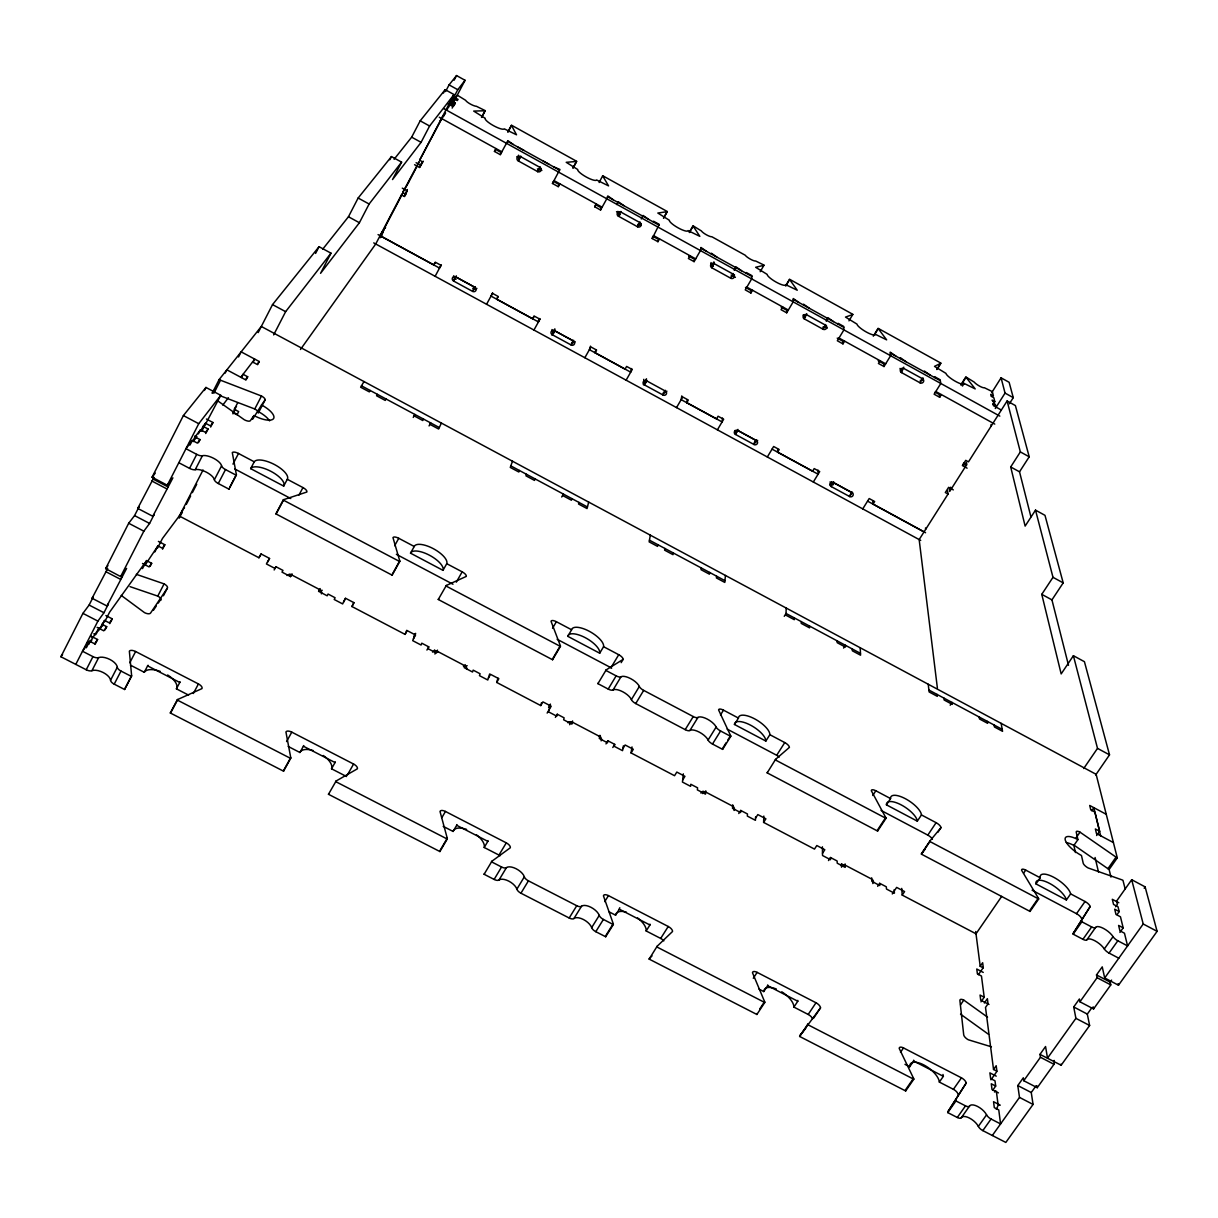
<?xml version="1.0" encoding="UTF-8"?>
<svg xmlns="http://www.w3.org/2000/svg" width="1218" height="1218" viewBox="0 0 1218 1218"><rect width="100%" height="100%" fill="white"/><g stroke="black" fill="none" stroke-linecap="round" stroke-linejoin="round"><path stroke-width="1.5" d="M806.742 313.696L804.306 318.872L823.079 329.241A2.436 2.345 -4.6 0 0 826.398 328.388A2.436 2.345 -4.6 0 0 825.515 325.191L825.5 324.536M804.337 315.462L804.306 318.903A2.436 2.36 -3 0 1 803.408 315.69A2.436 2.36 -3 0 1 806.742 314.807L825.515 325.16L823.079 329.241L823.018 326.987M801.261 621.576L801.246 623.403L809.544 627.864L809.544 626.022M803.56 305.048L803.575 304.211L809.178 308.154M794.349 617.876L794.319 619.703L786.006 615.242L786.173 608.026M798.871 302.46L793.268 298.517L793.177 301.866L786.706 312.798L781.058 309.692L782.672 306.951M786.706 312.798L786.782 310.255L781.164 307.149M822.5 853.3L824.814 849.738L816.806 845.536L814.492 849.098L763.61 822.409L763.838 816.06M813.32 482.008L819.699 471.579L814.187 468.58L812.589 471.183L777.602 452.137L777.723 449.137M755.586 816.943L755.434 820.338L747.35 816.09L747.456 813.974L740.727 810.442L738.778 813.533M740.727 810.442L740.605 812.558L732.52 808.326L732.734 804.961M733.997 810.472A3.487 3.136 5.2 0 0 732.673 806.179L732.718 805.403M754.125 442.834L754.003 444.509L756.363 440.596L737.864 430.487A2.39 2.269 4.8 0 0 734.606 431.339A2.39 2.269 4.8 0 0 735.505 434.445L754.003 444.509A2.39 2.269 3.4 0 0 757.261 443.672A2.39 2.269 3.4 0 0 756.363 440.566L756.408 439.835M746.223 273.334L746.299 272.527L751.948 275.664L751.658 278.892L745.249 289.884L750.912 293.005L751.125 290.539L745.492 287.418M705.785 790.832L705.481 794.151L697.366 789.888L697.564 787.802L690.789 784.255L690.591 786.341L682.445 782.063L683.344 773.856M734.835 430.548A2.39 2.269 4.8 0 0 735.779 431.492L735.489 434.461L737.956 429.391M725.426 575.444L724.801 582.432L716.428 577.941L716.595 576.19M702.649 793.557L702.862 791.228L704.537 792.111M709.622 572.445L709.439 574.196L701.05 569.689L701.248 567.953M741.503 270.731L735.946 266.803L734.256 270.35M722.518 418.063L722.091 421.93L681.166 399.656L681.791 395.88M733.236 273.517L733.175 274.126A2.451 2.375 5.3 0 1 734.104 277.369A2.451 2.375 5.3 0 1 730.77 278.252L711.83 267.793A2.451 2.375 8 0 1 710.886 264.534A2.451 2.375 8 0 1 714.205 263.651L733.175 274.126L730.77 278.252L730.922 277.049M673.28 552.957L673.021 554.677L664.602 550.155L664.876 548.45M716.945 257.15L711.403 253.222L711.282 253.999M714.372 262.601L711.83 267.793L713.9 261.87M682.689 779.977L684.942 776.338L676.812 772.075L674.559 775.714L631.061 752.937L632.02 746.923M717.402 429.832L723.659 419.266L718.087 416.236L716.534 418.885L686.754 402.701L687.211 399.854M657.857 544.69L657.583 546.395L649.148 541.873L650.321 535.159M706.547 251.38L700.989 247.467L700.457 250.573L694.093 261.642L688.398 258.49L689.982 255.719M623.357 745.858L622.55 750.669L614.359 746.375L614.709 744.365L607.889 740.788L605.985 743.924M694.093 261.642L694.534 259.282L688.855 256.145M607.889 740.788L607.523 742.782L599.317 738.489L599.926 735.307M665.439 390.308L663.003 394.997L644.322 384.842A2.406 2.299 12.8 0 1 643.363 381.691A2.406 2.299 12.8 0 1 646.621 380.838L665.317 391.024A2.406 2.299 11 0 1 666.261 394.16A2.406 2.299 11 0 1 663.003 394.997L663.14 394.297M663.201 393.947L663.536 392.196A2.39 2.284 11 0 0 666.87 391.161M572.582 720.965L571.897 724.116L563.66 719.792L564.101 717.828L557.25 714.235L555.362 717.387M646.773 380.153L644.322 384.842L644.931 382.056A2.39 2.284 12.8 0 1 643.728 380.442M569.689 724.71L570.329 721.756L572.034 722.655M557.25 714.235L556.793 716.184L548.542 711.86L550.414 704.095L548.557 707.247M631.594 368.536L630.711 372.175L589.39 349.673L590.486 346.14M657.933 241.697L658.496 239.398L652.802 236.246L652.209 238.53L657.933 241.697L659.501 238.911M497.949 678.167L496.685 682.43L540.762 705.587L541.492 702.695M588.69 502.09L587.046 508.576L578.535 504.024L578.976 502.395M653.366 221.981L653.564 221.234L659.273 224.386L652.209 238.53M571.897 498.604L571.455 500.217L562.944 495.665L563.401 494.051L561.696 497.005M648.615 219.347L643.104 215.449L641.323 218.966M640.059 222.041L637.547 226.761L618.409 216.195A2.466 2.406 24.2 0 1 617.419 212.922A2.466 2.406 24.2 0 1 620.738 212.023L639.907 222.574A2.466 2.406 20.8 0 1 640.866 225.878A2.466 2.406 20.8 0 1 637.547 226.776L638.415 223.777L641.262 225.36M626.113 380.183L632.233 369.496L626.615 366.435L625.078 369.115L595.054 352.733L595.846 350.068M489.651 673.965L487.794 680.009L479.481 675.655L480.075 673.767L473.163 670.128L472.538 672.016L464.21 667.647L465.215 664.663M535.022 478.826L534.504 480.41L525.963 475.827L526.481 474.259M623.814 205.629L618.318 201.731L616.765 204.533M620.921 211.475L618.409 216.195L619.383 213.257L616.521 211.688M573.389 340.933L554.525 330.672A2.421 2.314 22 0 0 551.267 331.524A2.421 2.314 22 0 0 552.256 334.706L571.12 344.983A2.421 2.314 20.1 0 0 574.378 344.115A2.421 2.314 20.1 0 0 573.389 340.933L573.617 340.279M463.419 666.079L463.525 665.728A3.517 3.197 16.7 0 0 467.149 665.667M519.37 470.437L518.822 472.005L510.266 467.423L512.504 461.211M613.293 199.813L607.812 195.931L606.777 198.793M600.55 210.014L601.342 207.836L595.602 204.67L594.795 206.832L600.55 210.014L606.792 198.778M437.49 650.123L436.409 653.076L428.051 648.692L428.751 646.849L421.793 643.195L421.078 645.038L412.704 640.653L415.597 633.345L413.785 636.557M554.525 330.672L554.814 329.85M434.917 654.066L435.953 651.265A3.517 3.212 18 0 1 434.506 649.91M551.998 329.545A2.406 2.314 22 0 0 553.216 332.103L552.256 334.737L554.51 330.687L573.389 340.964L571.12 344.998L572.003 342.334A2.406 2.299 20.1 0 0 575.14 341.649M89.005 643.759L89.477 642.693M353.829 602.56L351.941 606.534L405.092 634.395L406.736 630.315M497.903 296.72L496.731 299.202L532.768 318.827L533.804 316.269M558.255 186.658L559.214 184.557L553.444 181.375L552.47 183.461L558.255 186.658L559.793 183.842M441.403 423.072L438.617 429.01L429.984 424.382L430.7 422.905L429.056 425.919M345.379 598.282L342.654 603.93L334.219 599.5L335.087 597.734L328.068 594.049L327.185 595.8L318.72 591.369L320.167 588.583M492.605 292.822L491.021 296.111L538.447 321.933L539.787 318.522L537.991 321.75M553.825 166.912L559.915 169.439L552.47 183.461M423.514 419.053L422.783 420.53L414.135 415.886L414.881 414.424L413.237 417.439M549.014 164.263L543.228 161.065M89.614 642.419L99.252 627.955L98.232 630.285M451.726 104.154L452.198 103.149L451.376 104.185M537.595 171.571A2.482 2.406 36.2 0 0 540.929 170.657A2.482 2.406 36.2 0 0 539.894 167.338L520.558 156.62A2.497 2.406 38.4 0 0 517.224 157.564A2.497 2.406 38.4 0 0 518.259 160.898L537.595 171.571L538.995 168.845L541.873 170.429M540.153 166.836L537.61 171.555M336.122 780.997L328.479 794.288L439.896 851.549L447.234 839.035L335.635 781.591A5.451 2.603 28.7 0 1 336.122 780.997L357.392 768.817A5.344 2.512 28.8 0 0 353.585 764.036L291.787 732.14A5.374 2.527 27.9 0 0 285.925 731.942L290.737 757.626A5.466 2.603 27.9 0 1 290.615 758.403L283.55 771.177L170.307 712.972L177.189 700A5.527 2.619 26.3 0 1 177.767 699.467L201.975 688.612A5.435 2.527 26.5 0 0 198.427 683.937L135.624 651.523A5.481 2.543 25.6 0 0 129.352 651.143L131.62 675.701A5.572 2.634 25.5 0 1 131.422 676.432L124.617 689.495L114.203 684.151A5.557 2.634 25.3 0 1 110.549 680.268A11.145 5.314 25.1 0 0 103.241 672.549A11.145 5.314 25.1 0 0 91.929 670.692A5.572 2.649 24.9 0 1 86.234 669.763L60.9 656.746L82.931 613.37L89.112 605.057L93.314 596.774L92.066 598.266L106.956 605.985L108.448 603.915L103.956 612.73L97.897 621.104L75.79 664.389M122.044 577.317L105.646 568.639L128.682 523.253L134.574 515.595L139.187 506.505L137.725 508.393L152.798 516.28L154.214 514.392L149.586 523.451L143.846 531.17L120.704 576.464L126.611 568.41L106.956 605.985M152.798 516.28L172.895 477.852L167.308 485.236L152.067 477.212L183.385 415.566L205.964 387.446L220.762 395.317L204.715 425.63M92.066 598.266L107.702 568.456M137.725 508.393L153.986 477.38M204.411 390.491L205.964 387.446M212.45 392.683L219.133 379.574L261.307 326.47L1096.124 774.313L1117.287 857.868L1109.172 869.439A5.146 1.72 35.4 0 1 1107.923 868.693L1074.246 845.307M213.835 393.323L220.534 380.229L261.489 396.017A5.298 1.888 26.9 0 1 265.037 400.037L258.307 413.024M167.308 485.236L198.747 423.697L220.762 395.317M225.208 373.073L226.868 369.83L245.427 379.727L247.696 376.758L243.067 374.291L241.423 377.519M86.341 647.763L89.675 641.247L94.578 643.774L97.592 639.526L91.061 636.161M189.962 445.057L192.322 440.429L197.362 443.093L200.026 439.591L195.002 436.927L192.886 441.083M198.397 433.882L200.513 429.756L205.492 432.39L208.08 428.98L203.117 426.346L200.787 430.913M98.597 630.604L104.565 620.434L109.376 622.916L112.254 618.851L105.875 615.547M238.53 356.965L241.149 351.85L259.251 361.518L257.622 364.684M100.47 628.442L104.565 620.434M201.625 430.837L205.492 423.255L210.425 425.874L212.983 422.524L206.421 419.038M202.097 430.73L202.675 429.589M203.558 427.899L204.137 426.757M102.571 625.961L103.119 624.895M104.748 621.698L109.65 612.121L146.678 560.478L142.491 568.608M95.095 644.398L97.592 639.526M198.458 442.667L200.026 439.591M105.068 629.889L106.712 626.676L101.886 624.179M205.735 433.532L208.08 428.98M258.17 332.59L272.527 304.607L319.055 246.691L330.991 253.177L320.562 273.334L359.401 222.727L369.115 204.015L401.605 162.131L391.45 156.574L358.138 198.032L348.455 216.758L322.694 249.203M86.234 669.763L92.964 656.639A5.588 2.619 25 0 0 98.658 657.598A11.175 5.253 25.2 0 1 109.97 659.501A11.175 5.253 25.2 0 1 117.309 667.205A5.557 2.619 25.4 0 0 120.993 671.072L131.422 676.432M109.803 623.646L112.254 618.851M189.551 468.367L196.722 454.375A5.755 2.208 26.3 0 0 202.416 455.715A11.525 4.43 26.4 0 1 213.744 458.364A11.525 4.43 26.4 0 1 221.585 465.824A5.74 2.208 26.6 0 0 225.513 469.569L236.216 475.233L228.969 489.149L218.281 483.516A5.725 2.238 26.5 0 1 214.368 479.755A11.51 4.491 26.3 0 0 206.573 472.279A11.51 4.491 26.3 0 0 195.245 469.676A5.755 2.238 26.2 0 1 189.551 468.367L178.818 462.718M210.653 427.046L212.983 422.524M144.82 565.502L157.929 545.908L162.359 548.222L164.826 544.75L158.401 541.401M318.553 591.369L319.238 590.06A3.563 3.243 23.5 0 0 322.237 590.288M476.893 288.392A2.436 2.314 29.6 0 1 473.893 288.925L472.614 291.391L453.568 281.008A2.451 2.329 31.1 0 1 452.533 277.78A2.451 2.329 31.1 0 1 455.776 276.897L474.853 287.281A2.436 2.329 29.5 0 1 475.888 290.493A2.436 2.329 29.5 0 1 472.63 291.376L475.157 286.672M91.929 670.692L98.658 657.598M195.245 469.676L202.416 455.715M154.853 551.906L157.929 545.908M157.548 548.009L162.466 538.463L181.939 512.382M252.963 362.538L254.699 359.173L240.768 377.321M150.118 566.34L151.671 563.295L147.165 560.95M246.036 379.97L247.696 376.758M203.056 469.996L179.335 516.021L258.947 557.768L261.215 553.962M237.008 414.805L238.667 411.593L234.328 409.294L237.738 402.686M162.527 549.227L164.826 544.75M180.98 513.448L182.106 511.271M182.243 511.027L183.355 509.322M315.584 253.42L319.055 246.691M179.213 518.137L182.411 511.956M186.293 504.419L190.632 496M192.368 492.635L196.707 484.216M232.958 413.876L235.5 408.944L233.338 411.851M273.654 334.904L285.636 311.656L330.991 253.177M110.549 680.268L117.309 667.205M214.368 479.755L221.585 465.824M161.187 599.972A5.131 2.269 25.8 0 0 157.761 596.104L164.095 583.879L136.325 574.333M258.383 412.278A5.283 1.903 26.9 0 0 254.76 408.989L261.489 396.017M114.203 684.151L120.993 671.072M218.281 483.516L225.513 469.569M252.263 418.87L253.983 415.566A17.905 6.44 26.9 0 0 273.517 418.657A17.905 6.44 26.9 0 0 261.535 404.97L265.037 400.037M252.72 419.129L261.535 404.97M163.41 595.769L167.384 588.111A5.146 2.238 25.9 0 0 164.095 583.879M389.806 159.741L391.45 156.574M129.778 662.775L135.624 651.523M232.973 464.119L238.5 453.477L254.242 461.805A18.712 7.095 27.1 0 1 274.613 464.606A18.712 7.095 27.1 0 1 287.296 479.298L302.962 487.581A5.603 2.131 27.4 0 1 306.814 492.042L283.764 499.624A5.709 2.208 27.3 0 0 283.215 500.05L275.892 513.874L392.135 575.17L399.687 561.544A5.648 2.208 28.5 0 0 399.732 560.859L392.972 537.625A5.542 2.116 28.5 0 1 398.758 538.295L414.242 546.486A18.407 7.034 28.8 0 1 433.166 548.587A18.407 7.034 28.8 0 1 446.747 563.69L462.155 571.836A5.511 2.116 29.2 0 1 466.281 576.418L446.321 585.462A5.618 2.192 29.1 0 0 445.895 585.949L560.402 646.423L552.576 659.745L438.267 599.484L446.321 585.462M394.099 159.284L411.669 137.162L420.18 120.826L445.194 89.675L454.009 94.562L419.616 160.213L422.539 161.811L419.571 167.46L414.577 164.719M131.62 675.701L124.83 688.749A5.557 2.649 25.4 0 1 124.617 689.495M229.928 486.956L236.368 474.594L232.288 452.594A5.648 2.131 26.7 0 1 238.5 453.477M401.605 162.131L392.516 179.564L421.078 142.339L429.604 126.017L454.009 94.562M443.443 93.04L445.194 89.675M445.575 91.533L449.061 84.879L456.537 75.562L465.063 80.297L454.223 100.972M130.478 665.165L144.257 672.275L147.606 665.865A18.118 8.45 26 0 1 148.078 665.256M287.296 479.298L283.703 486.104L250.664 468.641L254.242 461.805M454.131 80.175L456.537 75.562M401.453 194.895L404.361 196.479L405.883 194.362L402.991 192.779L401.453 194.895L375.738 243.981L300.45 349.505M381.158 234.206L382.604 231.435L381.523 232.942M404.955 188.775L402.914 192.094L419.129 161.705L417.728 164.932M405.229 188.242L407.345 184.771M442.408 117.263L439.972 121.358M381.706 233.43L402.991 192.779M407.528 184.42L408.624 182.319M408.806 181.969L415.901 168.434M416.449 167.384L417.18 165.983M380.595 237.008L380.244 237.693L380.792 236.916M382.391 233.582L383.107 232.227M383.563 230.796L384.279 229.426M384.827 228.39L385.512 227.385L385.253 228.116M443.504 116.395L443.961 115.512M444.737 114.599L445.605 112.939M448.194 107.976L457.77 89.706L465.063 80.297M450.995 104.23L454.344 98.993L457.207 100.576L458.075 99.419L455.227 97.836L451.711 104.55M452.868 101.794L454.344 98.993M404.711 194.636L407.375 189.536M420.621 165.069L422.418 161.659M404.361 196.479L407.284 190.891L402.305 188.166M419.571 167.46L423.27 161.218M452.152 108.097L453.629 105.266L450.751 103.667L451.574 102.586M453.872 105.829L455.349 103.012L452.472 101.414M188.592 695.113L176.412 688.84L179.777 682.461A18.118 8.45 26 0 0 180.112 681.775M481.506 117.415L485.023 110.762L473.695 111.082L485.206 118.283A10.901 2.421 28.8 0 0 493.412 125.606A10.901 2.421 28.8 0 0 504.267 128.834L516.523 134.802L511.499 125.424L507.952 132.062M481.734 117.309L485.251 110.655L476.345 106.255A6.486 1.416 28.6 0 1 470.437 104.078A6.486 1.416 28.6 0 1 465.657 100.333L457.283 95.156L455.227 97.836M177.767 699.467L170.901 712.423A5.527 2.649 26.2 0 0 170.307 712.972M283.764 499.624L276.425 513.448A5.694 2.238 27.2 0 0 275.892 513.874M98.064 630.589L97.501 631.64M258.947 557.768L261.002 553.916L269.498 558.377L267.442 562.214M193.342 693.499L198.427 683.937M298.943 495.132L302.962 487.581M383.046 231.572L380.092 235.683L433.806 264.93L435.268 262.19L441.007 265.311L435.13 276.288M494.447 151.428L495.65 149.464L501.451 152.661L500.263 154.64L494.447 151.428L495.97 148.581M507.936 131.818L511.484 125.195L576.723 161.339L573.13 167.917M274.157 569.978L275.907 566.69L282.972 570.405L282.013 572.125L290.493 576.571L292.016 573.815M500.263 154.64L507.906 140.664L513.326 144.516M456.369 275.847L453.568 281.023L454.908 278.587A2.436 2.314 31.2 0 1 453.705 275.77M486.561 304.272L492.514 293.371L498.223 296.476L496.731 299.202M572.932 168.038L576.525 161.461L566.218 162.314L577.728 169.515A10.795 2.406 29.3 0 0 586.239 176.991A10.795 2.406 29.3 0 0 596.607 179.959L608.558 185.882L602.743 175.986M343.537 602.118L345.623 598.312L354.042 602.727L351.941 606.534M290.523 576.662L291.224 575.383A3.563 3.243 24.8 0 1 289.96 574.302M286.58 741.579L291.787 732.14M394.647 545.74L398.758 538.295M599.134 182.533L602.697 175.727L667.312 211.536L663.643 218.022M520.832 156.148L518.274 160.867L519.751 158.203L516.858 156.62M532.768 318.827L534.276 316.117L539.955 319.207L533.941 330.048M594.795 206.832L596.348 204.03M290.737 757.626L283.657 770.4A5.466 2.634 27.8 0 1 283.55 771.177M399.732 560.859L392.196 574.47A5.633 2.223 28.5 0 1 392.135 575.17M386.06 398.971L385.253 400.418L376.575 395.759L377.397 394.327M523.953 150.393L518.152 147.195M537.671 322.587L539.467 319.36M288.194 746.451L299.902 752.496L303.389 746.223A17.828 8.389 28.3 0 1 303.769 745.568M446.747 563.69L443.002 570.344L410.527 553.17L414.242 546.486M551.708 334.813L554.875 328.845M405.092 634.395L407.208 630.62L415.566 635.02L413.45 638.78M346.536 776.521L331.54 768.802L335.041 762.544A17.828 8.389 28.3 0 0 335.285 761.813M347.404 774.968L353.585 764.036M456.308 582.174L462.155 571.836M663.475 218.159L667.144 211.673L657.827 213.043L669.352 220.245A10.703 2.39 29.9 0 0 678.152 227.873A10.703 2.39 29.9 0 0 688.048 230.598L699.832 236.338L693.118 226.061L689.434 232.531M584.838 357.727L590.928 346.978L596.576 350.053L595.054 352.733M426.924 650.062L428.751 646.849M1118.794 958.216L1109.065 953.085A5.572 1.994 36.2 0 1 1104.3 948.959A11.16 4.019 36.1 0 0 1094.799 940.722A11.16 4.019 36.1 0 0 1086.898 939.778A5.572 2.01 36 0 1 1082.924 939.306L1073.165 934.16A5.572 2.025 36 0 1 1073.195 933.475L1090.171 906.527A5.481 1.918 35.7 0 0 1085.04 901.503L1070.637 893.875A18.209 6.425 35.4 0 0 1053.737 877.28A18.209 6.425 35.4 0 0 1040.218 877.782L1025.723 870.109A5.466 1.949 35.2 0 0 1021.597 870.246L1038.345 898.108A5.572 2.01 35.4 0 1 1038.68 898.975L1030.047 911.429L921.432 854.168A5.542 2.086 34.6 0 1 921.554 853.544L930.004 840.892L941.012 827.601A5.451 1.979 34.3 0 0 936.109 822.683L921.463 814.933A18.118 6.623 34 0 0 905.339 798.688A18.118 6.623 34 0 0 890.556 798.566L875.833 790.771A5.451 2.01 33.7 0 0 871.312 790.726L885.73 817.522A5.542 2.071 34 0 1 885.988 818.344L877.599 831.072L767.188 772.867A5.527 2.131 32.9 0 1 767.401 772.273M689.358 232.257L693.042 225.787L701.401 230.948A6.334 1.401 30 0 0 706.455 234.83A6.334 1.401 30 0 0 711.83 236.734L745.249 255.247A6.318 1.385 30.3 0 0 750.334 259.129A6.318 1.385 30.3 0 0 755.632 260.987L764.051 265.128L760.184 271.705M1073.195 933.475L1090.171 906.527M275.907 566.69L274.933 568.41L266.422 563.949L269.604 558.514M643.759 383.518L646.499 378.752M643.393 384.705L644.931 382.056L646.088 382.696M488.388 678.091L490.549 674.361L498.847 678.7L496.685 682.43M96.892 632.721L96.146 633.954M370.165 390.445L369.328 391.876L360.635 387.217L364.015 381.554M441.388 264.93L439.531 268.082L378.067 234.602M676.523 407.604L682.719 396.992L688.307 400.037L686.754 402.701M441.86 817.628L445.453 811.462L506.277 842.856A5.298 2.466 31.1 0 1 510.327 847.758L491.92 861.217A5.39 2.558 31.2 0 0 491.524 861.842L501.557 867.003A5.374 2.543 31.2 0 0 506.46 867.597A10.779 5.116 31.4 0 1 516.219 868.784A10.779 5.116 31.4 0 1 524.349 876.808A5.374 2.543 31.6 0 0 528.429 880.842L576.753 905.72A5.374 2.527 32.4 0 0 581.519 906.253A10.764 5.055 32.6 0 1 590.989 907.303A10.764 5.055 32.6 0 1 599.256 915.388A5.359 2.512 32.7 0 0 603.397 919.438L613.324 924.553L605.696 936.764L595.785 931.679A5.359 2.543 32.8 0 1 591.659 927.614A10.734 5.116 32.6 0 0 583.437 919.514A10.734 5.116 32.6 0 0 573.952 918.509A5.359 2.543 32.4 0 1 569.187 918.007L520.939 893.205A5.359 2.558 31.6 0 1 516.874 889.17A10.764 5.161 31.5 0 0 508.789 881.132A10.764 5.161 31.5 0 0 499.03 879.99A5.374 2.573 31.2 0 1 494.127 879.426L484.109 874.265L491.92 861.217M552.546 628.26L556.382 621.713L571.607 629.767A18.209 6.927 30.6 0 1 589.147 631.213A18.209 6.927 30.6 0 1 603.58 646.697L618.729 654.705A5.466 2.086 31 0 1 623.114 659.395L621.165 662.653M750.912 293.005L752.511 290.265M445.453 811.462A5.314 2.482 30.2 0 0 440.002 811.462L447.25 838.212L439.911 850.712A5.39 2.603 30.3 0 1 439.896 851.549M556.382 621.713A5.481 2.101 30.3 0 0 551.023 621.256L560.356 645.692L552.53 658.999A5.572 2.192 30.4 0 1 552.576 659.745M443.185 826.337L453.081 831.437L456.689 825.286A17.631 8.282 30.7 0 1 456.963 824.601M603.58 646.697L599.698 653.213L567.755 636.314L571.607 629.767M785.762 285.636L789.523 279.242L852.874 314.351L848.961 320.852M785.869 285.925L789.629 279.531L797.242 290.234L785.686 284.647A10.642 2.375 30.5 0 1 776.292 282.195A10.642 2.375 30.5 0 1 767.173 274.4L755.662 267.29L763.93 265.296M540.762 705.587L542.939 701.888L551.191 706.212L547.141 713.078M1036.092 1085.74L1031.25 1092.516L1033.062 1104.421L1005.824 1142.438L982.819 1130.609A5.405 2.36 37.8 0 1 978.343 1126.406A10.84 4.765 37.7 0 0 969.406 1118.033A10.84 4.765 37.7 0 0 961.352 1117.667A5.405 2.375 37.6 0 1 957.302 1117.485L947.756 1112.597A5.405 2.39 37.5 0 1 947.863 1111.821L966.209 1083.03A5.329 2.284 37.2 0 0 961.444 1077.839L903.512 1047.937A5.314 2.314 36.5 0 0 899.219 1048.454L913.53 1078.295A5.405 2.39 36.8 0 1 913.789 1079.239L905.674 1090.963L799.647 1036.457A5.374 2.466 35.7 0 1 799.845 1035.742L820.521 1007.849A5.283 2.36 35.4 0 0 815.999 1002.764L757.139 972.375A5.283 2.39 34.7 0 0 752.48 972.74L764.584 1001.607A5.374 2.466 35 0 1 764.752 1002.505L756.88 1014.472L649.148 959.099A5.359 2.527 33.7 0 1 649.438 958.414L652.026 955.917M500.065 855.736A5.283 2.497 31.1 0 0 498.969 855.082L484.216 847.484L487.839 841.364A17.631 8.282 30.7 0 0 487.976 840.587M947.863 1111.821L966.209 1083.03M433.806 264.93L435.222 262.57M767.188 772.867L775.592 759.347L789.416 747.38A5.451 2.04 32.8 0 0 784.757 742.569L769.867 734.698A18.118 6.79 32.4 0 0 754.536 718.803A18.118 6.79 32.4 0 0 738.443 718.072L723.492 710.155A5.451 2.055 32.1 0 0 718.574 709.911L730.587 735.596A5.542 2.131 32.3 0 1 730.739 736.372L722.624 749.375L712.484 744.031A5.527 2.147 32.3 0 1 708.084 740.057A11.069 4.324 32.1 0 0 699.315 732.14A11.069 4.324 32.1 0 0 689.921 730.48A5.527 2.162 32 0 1 685.201 729.643L635.72 703.562A5.542 2.162 31.4 0 1 631.396 699.619A11.099 4.37 31.2 0 0 622.779 691.778A11.099 4.37 31.2 0 0 613.08 689.967A5.542 2.177 31.1 0 1 608.208 689.068L597.931 683.648L606.168 669.885L623.114 659.395M498.969 855.082L506.277 842.856M557.128 639.267L610.964 667.708L618.729 654.705M826.276 321.217L827.875 317.654L833.508 321.613M494.127 879.426L501.557 867.003M608.208 689.068L616.141 675.853A5.557 2.147 31.1 0 0 620.997 676.782A11.129 4.309 31.2 0 1 630.68 678.639A11.129 4.309 31.2 0 1 639.343 686.465A5.542 2.147 31.4 0 0 643.683 690.393L693.255 716.565A5.542 2.131 31.9 0 0 697.975 717.432A11.099 4.263 32.1 0 1 707.354 719.138A11.099 4.263 32.1 0 1 716.154 727.039A5.542 2.116 32.2 0 0 720.584 730.998L730.739 736.372M499.03 879.99L506.46 867.597M613.08 689.967L620.997 676.782M767.325 456.994L773.643 446.504L779.185 449.518L777.602 452.137M843.907 329.895L837.345 340.766L842.963 343.872L844.592 341.162M516.874 889.17L524.349 876.808M631.396 699.619L639.343 686.465M520.939 893.205L528.429 880.842M635.72 703.562L643.683 690.393M612.806 747.502L614.709 744.365M873.306 336.198L878.102 328.327L940.859 363.086L936.977 369.343M622.9 748.659L625.123 744.99L633.299 749.283L631.061 752.937M874.402 334.935L878.239 328.632L886.643 339.852L875.316 334.28A10.597 2.345 31 0 1 866.394 332.057A10.597 2.345 31 0 1 856.985 324.125L845.505 317.076L852.783 314.518M880.066 360.756L878.422 363.451L884.009 366.527L890.617 355.717L890.206 352.139L895.885 356.113M829.762 484.764L831.666 481.658M833.675 481.704L831.3 486.606L849.631 496.548A2.39 2.238 -2.5 0 0 852.889 495.726A2.39 2.238 -2.5 0 0 852.037 492.666L851.991 491.874M569.187 918.007L576.753 905.72M685.201 729.643L693.255 716.565M573.952 918.509L581.519 906.253M689.921 730.48L697.975 717.432M830.082 481.871A2.375 2.238 -1.6 0 0 831.224 483.455L831.3 486.606A2.39 2.253 -1.5 0 1 830.448 483.516A2.39 2.253 -1.5 0 1 833.706 482.678L852.037 492.666L849.616 496.563L849.555 495.163M604.722 901.64L608.467 895.626L668.24 926.487A5.283 2.421 33.5 0 1 672.549 931.481L657.126 946.279L649.148 959.099M720.508 714.951L723.492 710.155M936.901 369.541L940.783 363.284L934.495 366.374L945.944 373.378A10.566 2.314 31.5 0 0 955.612 381.447A10.566 2.314 31.5 0 0 964.093 383.426L975.207 388.923L966.011 377.26L961.139 385.055M784.255 616.323L786.036 613.461L860.471 653.366M591.659 927.614L599.256 915.388M708.084 740.057L716.154 727.039M595.785 931.679L603.397 919.438M712.484 744.031L720.584 730.998M862.74 508.896L869.18 498.543L874.661 501.527L873.062 504.115L924.051 531.87M609.091 911.84L615.562 915.19L619.307 909.176A17.554 8.1 33 0 1 619.795 907.745M769.867 734.698L765.848 741.062L734.454 724.466L738.443 718.072M934.769 377.626L934.617 376.697L940.144 379.757L940.814 383.472L934.13 394.206L939.687 397.281L941.347 394.602M608.467 895.626A5.283 2.436 32.6 0 0 603.428 895.809L613.233 923.686L605.62 935.896A5.359 2.543 32.9 0 1 605.696 936.764M726.08 742.813L722.487 748.598A5.542 2.147 32.3 0 1 722.624 749.375M727.892 739.92L730.587 735.596M960.972 384.721L965.844 376.941L974.187 382.087A6.273 1.355 31.6 0 0 979.531 386.106A6.273 1.355 31.6 0 0 984.311 387.705L992.365 391.633L993.401 395.911L990.706 394.419L991.147 396.261L993.858 397.768L994.801 401.651L993.142 404.269M962.448 386.06L964.093 383.426M663.825 940.875A5.268 2.436 33.5 0 0 660.674 938.439L646.164 930.963L649.94 924.98A17.554 8.1 33 0 0 649.97 924.158M991.635 392.775L1001.074 377.824L1009.128 382.3L1013.269 397.647L1009.357 403.813M843.572 648.083L845.368 645.236L845.444 647.093L837.162 642.662L837.116 640.805M995.289 408.517L1005.048 393.094L1001.074 377.824M660.674 938.439L668.24 926.487M727.116 729.08L776.703 755.282L784.757 742.569M963.347 464.621L964.382 462.992L964.763 465.032L966.422 462.429L966.818 464.469L949.705 491.433L949.37 489.331L950.695 487.215M947.543 490.869L948.061 494.021L919.164 539.589L937.403 688.216M1030.93 516.874L1019.527 471.823L1029.21 456.796L1015.401 405.579L1007.103 400.981L968.477 461.85L965.737 460.343L962.403 465.581L967.107 468.169M755.541 818.176L757.824 814.583L765.894 818.816L763.61 822.409M1068.506 665.317L1051.941 599.88L1063.192 582.874L1044.983 515.336L1035.513 510.129L1025.13 526.1L1010.696 466.966L1020.349 451.908L1007.103 400.981M828.499 860.563L830.493 857.518L837.147 861.004L837.208 863.197L845.201 867.399L845.094 863.897M753.287 978.282L757.139 972.375M872.758 795.476L875.833 790.771M950.177 705.222L952.019 702.421L952.293 704.369L944.117 699.985L943.859 698.036M758.997 989.107L763.777 991.574L767.644 985.697A17.57 7.917 35.1 0 1 767.721 984.905M921.463 814.933L917.321 821.16L886.43 804.839L890.556 798.566M759.667 1009.083L764.584 1001.607M885.73 817.522L877.371 830.234A5.542 2.101 34 0 1 877.599 831.072M1095.667 774.983L1109.522 754.84L1084.431 661.694L1073.393 655.71L1061.167 673.919L1041.771 594.338L1052.991 577.317L1035.513 510.129M812.558 1018.827A5.283 2.375 35.5 0 0 808.189 1014.457L793.908 1007.103L797.79 1001.242A17.57 7.917 35.1 0 0 797.744 1000.389M877.676 886.339L879.685 883.324L886.308 886.795L886.46 889.033L894.423 893.205L894.179 889.642M808.189 1014.457L815.999 1002.764M932.409 839.217A5.435 2.01 34.4 0 0 927.811 835.122L936.109 822.683M892.261 893.951L896.631 887.404L904.578 891.576L902.218 895.093L976.014 933.795L1001.729 896.341M799.647 1036.457L807.58 1024.566A5.39 2.436 35.7 0 1 807.778 1023.851M921.432 854.168L929.882 841.516A5.557 2.055 34.5 0 1 930.004 840.892M813.67 1018.096L820.521 1007.849M937.89 832.275L941.012 827.601M153.422 610.264L156.315 605.97M158.233 603.108L160.167 600.246M167.384 588.111L150.53 613.096A5.283 2.36 25.7 0 1 144.516 612.639L121.221 595.404M1083.685 768.543L1097.509 748.37L1073.393 655.71M900.528 1052.276L903.512 1047.937M1023.622 873.184L1025.723 870.109M904.974 1064.349L909.679 1066.77L913.667 1061.015A17.661 7.689 36.8 0 1 913.667 1060.193M1070.637 893.875L1066.374 899.98L1035.97 883.903L1040.218 877.782M983.215 967.853L980.201 966.285L982.652 962.722L983.291 967.579L978.374 974.689M1091.739 810.731L1093.81 807.732L1100.676 835.868M960.545 1004.804L963.788 1000.115L987.554 1017.182M1076.012 837.969L1080.016 832.168L1116.038 857.122A5.146 1.705 35.3 0 0 1117.287 857.868M1075.433 852.539L1073.88 845.444L1077.915 839.613L1076.255 832.214A5.131 1.705 35 0 1 1080.016 832.168M913.53 1078.295L905.416 1090.003A5.39 2.421 36.9 0 1 905.674 1090.963M1038.345 898.108L1029.728 910.562A5.557 2.04 35.5 0 1 1030.047 911.429M980.977 1001.866L984.205 997.222L981.464 976.029L977.399 973.898L976.775 969.026L983.246 972.406M1096.611 835.518L1099.595 831.224L1094.921 812.101L1090.78 809.879L1089.714 805.463L1106.248 814.309M984.357 1003.023L987.372 998.684L988.057 1003.799L985.514 1007.438L993.538 1069.48L996.796 1071.17M958.14 1094.51A5.314 2.314 37.3 0 0 953.405 1089.318L939.352 1082.071L943.356 1076.331A17.661 7.689 36.8 0 0 942.945 1074.459M953.405 1089.318L961.444 1077.839M1081.614 918.722A5.466 1.949 35.8 0 0 1076.514 913.683L1085.04 901.503M1107.923 868.693L1116.038 857.122M947.756 1112.597L955.947 1100.95A5.42 2.36 37.4 0 1 956.039 1100.189M1073.165 934.16L1081.858 921.782A5.588 1.994 35.9 0 1 1081.889 921.112M957.302 1117.485L965.493 1105.868A5.405 2.36 37.4 0 0 969.543 1106.066A10.855 4.72 37.6 0 1 977.597 1106.462A10.855 4.72 37.6 0 1 986.565 1114.835A5.42 2.345 37.7 0 0 991.056 1119.022L1000.572 1123.925L998.775 1109.933L994.299 1107.634L993.553 1101.727L1000.024 1105.061M1082.924 939.306L1091.648 926.944A5.572 1.979 35.9 0 0 1095.606 927.446A11.19 3.974 36 0 1 1103.508 928.436A11.19 3.974 36 0 1 1113.039 936.642A5.588 1.964 36.1 0 0 1117.835 940.768L1127.579 945.914L1124.473 933.216L1119.905 930.796L1118.611 925.436L1123.163 927.857L1119.921 932.425M993.538 1069.48L996.187 1065.72L996.933 1071.353L990.95 1079.833M961.352 1117.667L969.543 1106.066M1086.898 939.778L1095.606 927.446M1111.592 980.109L1110.161 982.119L1110.786 984.905L1093.581 1008.946L1079.94 1001.805L1097.098 977.704L1096.505 974.933L1102.244 966.879L1104.696 977.978L1118.489 985.225L1157.1 931.344L1145.103 886.856L1131.689 879.716L1116.586 901.107L1117.363 904.304L1115.597 906.801M992.67 1090.323L995.685 1086.06L994.999 1080.808L990.63 1078.554L989.899 1072.875L996.248 1076.149M1117.058 914.596L1119.19 911.582L1118.033 906.816L1113.556 904.441L1112.308 899.295L1118.809 902.736M106.712 626.676L103.774 630.817L97.105 627.377M151.671 563.295L149.114 566.918L142.521 563.477M1144.159 888.196L1145.103 886.856M978.343 1126.406L986.565 1114.835M1104.3 948.959L1113.039 936.642M381.31 236.201L382.269 234.83M253.983 415.566L250.329 420.697A5.451 1.979 26.8 0 1 244.346 419.784L217.87 400.95M982.819 1130.609L991.056 1119.022M1109.065 953.085L1117.835 940.768M992.32 1135.496L1019.496 1097.403L1017.791 1085.558L1023.318 1077.793L1023.744 1080.716L1037.249 1087.704L1053.996 1064.304L1054.194 1060.421M1023.744 1080.716L1040.446 1057.27L1039.974 1054.377L1045.562 1046.521L1047.51 1058.138L1075.905 1018.339L1073.713 1006.966L1079.392 999.004L1079.94 1001.805M1104.696 977.978L1143.215 923.99L1131.689 879.716M90.208 642.343L91.822 640.074M1039.974 1054.377L1061.152 1065.232L1089.623 1025.495L1087.309 1014.092L1091.937 1007.621M183.933 508.53L184.512 507.723M89.675 641.247L82.504 651.249L92.964 656.639M60.9 656.746L62.56 654.477M234.328 409.294L236.475 406.401M419.616 160.213L442.88 116.639L441.479 118.481M105.646 568.639L106.499 567.512M106.788 567.131L107.915 565.624M259.251 361.518L257.089 364.38L252.552 361.944M453.629 105.266L452.731 106.453L447.767 103.713M455.349 103.012L454.451 104.185L450.021 101.977M222.803 405.092L228.421 397.707M443.169 116.273L443.931 115.284M192.322 440.429L185.973 448.696L196.722 454.375M195.002 436.927L200.513 429.756M203.117 426.346L205.492 423.255M193.175 441.632L195.885 438.069M152.067 477.212L153.955 474.807M154.229 474.457L155.295 473.086M212.069 393.17L215.54 388.786M799.845 1035.742L805.677 1028.388M921.554 853.544L924.888 849.494M991.406 1046.81L968.31 1039.776A5.131 2.131 36.7 0 1 963.712 1034.828L959.891 1000.511A4.994 2.04 36.2 0 1 963.788 1000.115M130.022 586.634L157.761 596.104M221.554 396.276L254.76 408.989M177.189 700L290.615 758.403M764.752 1002.505L656.837 946.949A5.374 2.497 33.6 0 1 657.126 946.279M807.58 1024.566L913.789 1079.239M955.947 1100.95L965.493 1105.868M82.931 613.37L97.897 621.104M1019.496 1097.403L1033.062 1104.421M995.685 1086.06L991.285 1083.792L992.015 1089.562L998.425 1092.866M93.816 633.817L95.628 634.761M90.68 636.329L92.507 637.273M994.497 1092.028A3.898 1.325 -65.1 0 1 996.431 1091.846L998.044 1104.376L999.719 1105.244M147.606 665.865L179.777 682.461M303.389 746.223L335.041 762.544M456.689 825.286L487.839 841.364M619.307 909.176L649.94 924.98M767.644 985.697L797.79 1001.242M913.667 1061.015L943.356 1076.331M87.346 642.83L89.188 643.774M89.112 605.057L103.956 612.73M1017.791 1085.558L1031.25 1092.516M984.205 997.222L980.064 995.076L980.718 1000.145L989.001 1004.469M105.631 571.577L120.582 579.342M1040.446 1057.27L1053.996 1064.304M134.574 515.595L149.586 523.451M1073.713 1006.966L1087.309 1014.092M128.682 523.253L143.846 531.17M1075.905 1018.339L1089.623 1025.495M153.118 479.1L168.206 487.017M1096.505 974.933L1110.161 982.119M151.687 480.927L166.805 488.875M1097.098 977.704L1110.786 984.905M732.673 806.179L705.679 792.035A3.487 3.136 6.2 0 0 700.944 793.146M435.953 651.265L437.673 652.163M841.486 863.912L843.145 864.78M183.385 415.566L198.747 423.697M1143.215 923.99L1157.1 931.344M1119.19 911.582L1114.698 909.191L1115.962 914.413L1120.469 916.804L1123.163 927.857M195.093 435.709L196.966 436.699M189.384 443.154L190.312 443.641M234.693 468.915L290.782 498.543M396.368 554.327L452.989 584.244M881.01 810.381L927.811 835.122M1032.088 890.206L1076.514 913.683M283.215 500.05L399.687 561.544M616.141 675.853L605.848 670.418A5.572 2.162 31 0 1 606.168 669.885M885.988 818.344L775.379 759.941A5.542 2.116 32.9 0 1 775.592 759.347M929.882 841.516L1038.68 898.975M1081.858 921.782L1091.648 926.944M233.049 412.735L236.185 414.394M1099.595 831.224L1095.378 828.971L1096.474 833.554L1113.419 842.582M361.472 385.817L439.302 427.548M510.814 465.885L587.441 506.977M649.438 540.183L724.954 580.666M928.862 690.027L1002.17 729.338M272.527 304.607L285.636 311.656M1097.509 748.37L1109.522 754.84M348.455 216.758L359.401 222.727M1041.771 594.338L1051.941 599.88M455.776 276.928L474.837 287.311M737.849 430.517L756.363 440.596M772.06 449.137L818.1 474.213L818.054 470.102M833.691 482.709L852.021 492.681M867.566 501.146L925.573 532.738M454.908 278.587L456.095 279.242M472.706 288.27L473.893 288.925M553.216 332.103L554.388 332.742M735.779 431.492L736.936 432.116M831.224 483.455L833.508 484.703M373.728 242.9L920.701 540.411M358.138 198.032L369.115 204.015M1052.991 577.317L1063.192 582.874M953.313 489.895L948.624 487.337L945.32 492.529L948.061 494.021M411.669 137.162L421.078 142.339M1010.696 466.966L1019.527 471.823M416.084 162.71L421.063 165.435M963.408 463.373L966.529 465.093M994.801 401.651L992.091 400.143L995.685 405.259L992.959 403.752L993.416 405.64L1001.226 409.964M448.62 104.794L449.701 105.387M507.51 141.334L559.58 170.124M607.538 196.661L659.075 225.163M700.852 248.244L751.887 276.456M793.238 299.369L843.754 327.307M890.297 353.053L940.296 380.701M446.412 109.011L447.478 109.62M443.778 108.646L999.826 416.114M731.165 275.04L735.398 277.369M824.403 326.561L827.205 328.099M537.427 168.876L538.63 169.546A2.482 2.406 36.4 0 0 541.371 169.317M620.312 214.672L619.125 214.018A2.451 2.39 24.3 0 1 617.907 211.353M713.367 266.057L712.195 265.402A2.436 2.375 8 0 1 711.068 262.555M805.479 316.984L804.322 316.33A2.436 2.345 -3.1 0 1 803.18 314.914M902.279 370.455L901.122 369.815A2.421 2.314 -9.5 0 1 900.011 368.415M439.287 117.248L501.801 151.778M554.023 180.614L602.118 207.182M653.792 235.729L695.691 258.871M746.847 287.143L788.335 310.057M839.004 338.041L885.669 363.817M935.805 391.511L994.771 424.092M837.238 338.132L842.826 341.223L842.963 343.872M878.163 360.726L883.72 363.801L884.009 366.527M935.043 392.15L939.185 394.434L939.687 397.281M420.18 120.826L429.604 126.017M1020.349 451.908L1029.21 456.796M449.061 84.879L457.77 89.706M1005.048 393.094L1013.269 397.647M960.53 1014.152L988.574 1034.341M1125.219 889.216L1122.966 880.325A5.283 1.766 35.6 0 0 1121.748 879.777L1088.146 867.962A5.283 1.797 35.3 0 1 1083.198 863.181L1081.477 855.493A17.341 5.831 35.1 0 1 1065.217 839.857A17.341 5.831 35.1 0 1 1077.915 839.613M1108.745 867.947L1110.983 877.112M1095.073 857.487L1098.499 872.073M991.026 424.473L991.33 425.828M1118.124 983.642L1118.489 985.225M1093.14 1006.829L1093.581 1008.946M1001.135 723.34L1002.551 731.318L994.421 726.963L994.071 724.954M1060.954 1064.121L1061.152 1065.232M930.141 375.068L924.447 371.079L924.599 371.992M987.311 721.33L987.631 723.325L979.485 718.955L979.181 716.976M1036.96 1085.862L1037.249 1087.704M922.422 378.113L922.528 378.798A2.436 2.314 -10.3 0 1 923.366 381.965A2.436 2.314 -10.3 0 1 920.032 382.833L919.925 382.132M906.085 361.746L900.406 357.772L900.513 358.671M925.482 527.957L925.665 529.328M903.771 367.166L901.472 372.556L920.047 382.817L922.544 378.783L903.954 368.536A2.436 2.329 -9.4 0 0 900.62 369.404A2.436 2.329 -9.4 0 0 901.472 372.571L901.015 368.887M975.709 931.526L980.201 966.285M937.053 694.397L937.297 696.331L929.106 691.946L928.223 684.227M872.819 500.933L873.062 504.115M901.716 888.409L902.218 895.093M879.685 883.324L879.807 885.547L871.844 881.36L871.662 877.828M843.891 329.911L843.724 326.424L838.136 323.333L838.167 324.186M860.197 647.732L860.578 655.208L852.326 650.793L852.25 648.92M841.471 863.943L841.562 867.231M830.493 857.518L830.524 859.71L822.515 855.508L822.409 846.815M996.248 1109.096A4.598 1.568 -65.2 0 0 997.466 1106.918L997.74 1106.233A3.015 1.035 -65.2 0 0 998.06 1104.376M220.534 380.229A5.344 1.888 26.5 0 1 219.133 379.574M1066.283 842.551A17.326 5.877 35.2 0 1 1073.88 845.444M258.14 411.501A17.874 6.486 26.9 0 1 269.574 420.88M560.356 645.692A5.588 2.177 30.4 0 1 560.402 646.423M236.368 474.594A5.755 2.223 26.6 0 1 236.216 475.233M776.703 755.282A5.435 2.055 32.8 0 1 779.261 757.017M597.931 683.648A5.557 2.192 31 0 1 598.266 683.115M610.964 667.708A5.451 2.116 31 0 1 611.649 668.103M438.267 599.484A5.603 2.223 29.1 0 1 438.708 598.997M229.121 488.509A5.74 2.253 26.6 0 1 228.969 489.149M1035.97 883.903A18.194 6.471 35.4 0 1 1049.52 883.37A18.194 6.471 35.4 0 1 1066.374 899.98M886.43 804.839A18.103 6.669 34 0 1 901.229 804.9A18.103 6.669 34 0 1 917.321 821.16M734.454 724.466A18.103 6.836 32.5 0 1 750.562 725.167A18.103 6.836 32.5 0 1 765.848 741.062M567.755 636.314A18.194 6.973 30.6 0 1 585.31 637.699A18.194 6.973 30.6 0 1 599.698 653.213M410.527 553.17A18.392 7.08 28.8 0 1 429.467 555.225A18.392 7.08 28.8 0 1 443.002 570.344M250.664 468.641A18.696 7.141 27 0 1 271.035 471.396A18.696 7.141 27 0 1 283.703 486.104M756.713 1013.559A5.374 2.482 35 0 1 756.88 1014.472M484.109 874.265A5.39 2.588 31.2 0 1 484.505 873.641M328.479 794.288A5.435 2.619 28.7 0 1 328.982 793.694M613.233 923.686A5.374 2.527 32.8 0 1 613.324 924.553M447.25 838.212A5.405 2.573 30.3 0 1 447.234 839.035M909.679 1066.77A17.646 7.719 36.9 0 1 923.746 1064.897A17.646 7.719 36.9 0 1 939.352 1082.071M763.777 991.574A17.554 7.947 35.1 0 1 776.323 989.001M781.773 991.802A17.554 7.947 35.1 0 1 793.908 1007.103M615.562 915.19A17.539 8.145 33.1 0 1 626.387 912.145M637.593 917.915A17.539 8.145 33.1 0 1 646.164 930.963M453.081 831.437A17.615 8.313 30.7 0 1 466.616 829.428M476.497 834.817A17.615 8.313 30.7 0 1 484.216 847.484M299.902 752.496A17.813 8.435 28.3 0 1 313.087 750.516M323.303 755.495A17.813 8.435 28.3 0 1 331.54 768.802M144.257 672.275A18.103 8.496 26 0 1 160.243 671.377M167.642 674.985A18.103 8.496 26 0 1 176.412 688.84M852.6 492.742A2.375 2.238 -2.5 0 1 850.788 493.686M757.642 440.322A2.375 2.269 3.4 0 1 754.612 441.692M923.274 378.143A2.421 2.314 -10.4 0 1 920.245 380.275M826.428 325.602A2.436 2.345 -4.7 0 1 823.87 326.942M641.262 224.005A2.451 2.39 20.9 0 1 638.186 224.554M519.37 158.888A2.482 2.406 38.6 0 1 518.579 155.204M643.698 379.742A2.39 2.284 12.8 0 1 643.804 379.316M734.484 274.766A2.436 2.375 5.2 0 1 731.47 276.014M872.804 883.568A3.456 3.075 0.6 0 0 871.738 879.122L845.155 865.176A3.471 3.091 1.4 0 0 841.014 865.587M466.692 669.352A3.532 3.212 16.7 0 0 464.865 665.744L437.11 651.188A3.532 3.228 18 0 0 432.542 652.117M321.385 593.851A3.578 3.258 23.5 0 0 319.649 589.588L291.467 574.82A3.578 3.258 24.8 0 0 287.083 575.52M601.113 740.849A3.502 3.182 10.5 0 0 599.698 736.494L572.323 722.137A3.502 3.182 11.8 0 0 567.953 722.807M600.504 736.251A3.487 3.167 10.6 0 1 598.769 736.418"/></g></svg>
